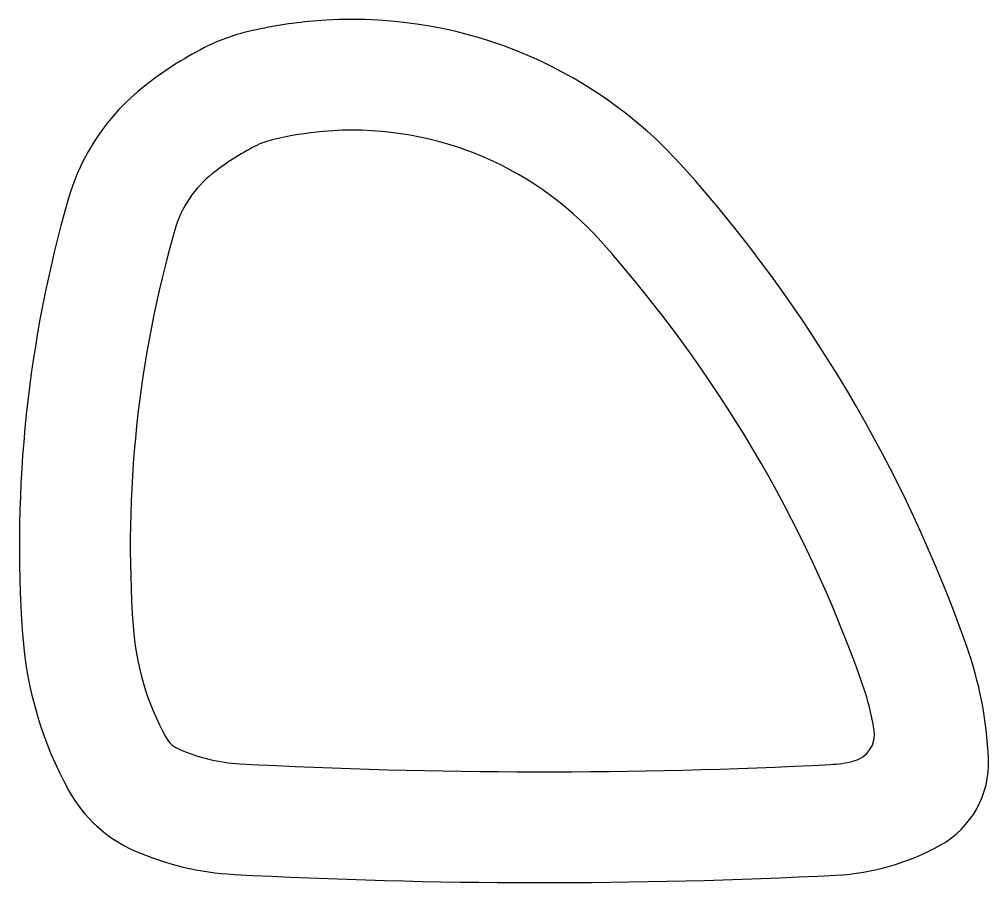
# Model space of a CAD drawing. Extents: x 240.7 to 275.7, y 240.5 to 271.6.
import ezdxf

# ---------------------------------------------------------------- set-up
doc = ezdxf.new("R2010")
doc.units = 0
doc.layers.add('ANA', color=220, linetype='CONTINUOUS')

msp = doc.modelspace()

# ---------------------------------------------------------------- linework, layer by layer
at = {"layer": 'ANA'}
for points in [[(275.678, 244.919, 0.074294), (274.883, 249.009, 0.097222), (264.688, 266.254, 0.23749), (251.309, 271.546, 0.035099), (248.983, 271.172, 0.06147), (247.374, 270.579, 0.04771), (245.228, 269.2, 0.157422), (242.483, 265.122, 0.087744), (240.831, 249.431, 0.109174), (242.508, 243.762, 0.164514), (244.874, 241.602, 0.090234), (248.462, 240.749, 0.026151), (270.183, 240.722, 0.115118), (273.939, 241.803, 0.283437)], [(261.702, 263.593, 0.23749), (251.667, 267.563, 0.035099), (249.895, 267.277, 0.06147), (249.206, 267.023, 0.04771), (247.7, 266.056, 0.157422), (246.328, 264.017, 0.087744), (244.821, 249.711, 0.109174), (246.008, 245.697, 0.164514), (246.482, 245.265, 0.090234), (248.676, 244.743, 0.026151), (269.979, 244.716, 0.044856), (270.795, 244.832, 0.39536), (271.553, 245.97, 0.043666), (271.113, 247.675, 0.097222)]]:
    msp.add_lwpolyline(points, format="xyb", close=True, dxfattribs=at)

doc.saveas('drawing.dxf')
